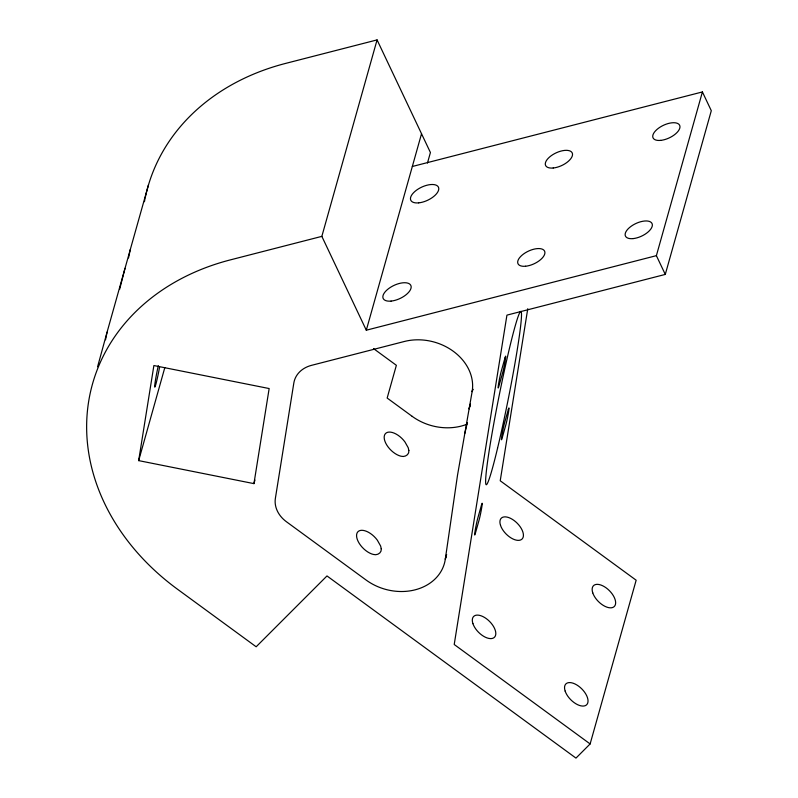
<?xml version="1.0" encoding="UTF-8"?>
<svg xmlns="http://www.w3.org/2000/svg" width="798" height="798" viewBox="0 0 798 798"><rect width="100%" height="100%" fill="white"/><g stroke="black" fill="none" stroke-linecap="round" stroke-linejoin="round"><path stroke-width="1.2" d="M138.662 460.616L153.884 365.544L269.155 388.546L253.944 483.628L138.662 460.616L164.827 367.569M527.767 308.716L500.226 480.775L636.156 580.216L590.131 743.936L575.976 758.1L326.981 575.937L256.158 646.779L177.555 589.273A235.44 192.158 15.7 0 1 88.638 401.574A235.44 192.158 15.7 0 1 230.273 259.909L321.843 236.368L377.075 39.9L285.494 63.441A235.44 192.158 15.7 0 0 145.116 198.273M105.516 339.818L107.072 332.158L130.204 249.894L128.518 257.954M119.64 289.305L125.017 268.347M464.815 433.424L467.349 422.661M97.585 366.781L107.072 332.158M470.321 404.117L469.094 408.945L470.461 404.257M446.551 554.61L445.294 559.258A50.035 40.828 15.7 0 1 415.389 589.762A50.035 40.828 15.7 0 1 366.132 580.056L286.492 521.792A29.426 24.02 15.7 0 1 275.38 498.331L293.824 383.05A29.426 24.02 15.7 0 1 311.529 365.344L404.317 341.494A50.035 40.838 15.7 0 1 453.533 351.449A50.035 40.838 15.7 0 1 472.127 391.638L457.513 475.209L445.294 559.258L446.581 554.54M130.074 250.303L148.508 184.817M253.944 483.628L254.941 480.047M412.327 166.493L702.41 91.94L656.385 255.659L366.302 330.212L421.534 133.745M427.459 163.041L430.421 152.518L377.075 39.9M590.131 743.936L454.212 644.495L506.93 315.13L665.283 274.422L711.297 110.703L702.41 91.94M472.805 389.294L472.127 391.638L472.945 389.284M373.514 348.586L396.367 365.304L387.16 398.052L412.157 416.337M656.385 255.659L665.283 274.422M321.843 236.368L366.302 330.212M159.58 367.12A15.302 0.838 -78.7 0 1 154.762 387.14A15.302 0.838 -78.7 0 1 158.303 365.654M466.96 424.237A50.035 40.828 15.7 0 1 412.157 416.337M144.448 201.685A235.44 192.158 15.7 0 1 144.887 199.41M381.245 548.695C381.883 553.044 377.115 555.647 373.334 554.44A15.302 8.04 45 0 1 358.172 541.493A15.302 8.04 45 0 1 361.314 530.311A15.302 8.04 45 0 1 377.344 540.186L380.606 545.982L381.245 548.695M408.855 450.461C409.494 454.81 404.736 457.414 400.945 456.207A15.302 8.04 45 0 1 385.783 443.259A15.302 8.04 45 0 1 388.925 432.087A15.302 8.04 45 0 1 404.955 441.952L408.227 447.758L408.855 450.461M505.024 357.803L501.254 371.23A9.396 0.509 -78.7 0 0 498.57 384.038A9.396 0.509 -78.7 0 0 498.82 386.402L502.6 372.975A9.396 0.509 -78.7 0 0 505.284 360.167A9.396 0.509 -78.7 0 0 505.024 357.803M481.533 504.835L477.763 518.261A9.396 0.509 -78.7 0 0 475.079 531.079A9.396 0.509 -78.7 0 0 475.329 533.433L479.099 520.007A9.396 0.509 -78.7 0 0 481.783 507.199A9.396 0.509 -78.7 0 0 481.533 504.835M508.326 409.524L504.545 422.95A9.396 0.509 -78.7 0 0 501.862 435.768A9.396 0.509 -78.7 0 0 502.122 438.122L505.892 424.696A9.396 0.509 -78.7 0 0 508.575 411.888A9.396 0.509 -78.7 0 0 508.326 409.524M497.573 448.157A88.289 4.798 -78.7 0 0 521.194 311.749A88.289 4.798 -78.7 0 0 491.957 433.942A88.289 4.798 -78.7 0 0 497.573 448.157M391.07 301.095A15.302 7.212 -25.3 0 0 411.11 286.273A15.302 7.212 -25.3 0 0 388.816 288.467A15.302 7.212 -25.3 0 0 391.07 301.095M418.681 202.862A15.302 7.212 -25.3 0 0 438.72 188.039A15.302 7.212 -25.3 0 0 416.426 190.233A15.302 7.212 -25.3 0 0 418.681 202.862M525.593 266.233A14.713 6.933 -25.3 0 0 544.864 251.978A14.713 6.933 -25.3 0 0 523.428 254.083A14.713 6.933 -25.3 0 0 525.593 266.233M553.204 167.999A14.713 6.933 -25.3 0 0 572.475 153.745A14.713 6.933 -25.3 0 0 551.039 155.849A14.713 6.933 -25.3 0 0 553.204 167.999M660.644 140.388A14.713 6.933 -25.3 0 0 679.916 126.134A14.713 6.933 -25.3 0 0 658.48 128.239A14.713 6.933 -25.3 0 0 660.644 140.388M633.033 238.612A14.713 6.933 -25.3 0 0 652.305 224.368A14.713 6.933 -25.3 0 0 630.869 226.472A14.713 6.933 -25.3 0 0 633.033 238.612M565.154 691.108A14.713 7.731 45 0 0 585.114 705.721A14.713 7.731 45 0 0 578.59 686.14A14.713 7.731 45 0 0 565.154 691.108M500.536 525.413A14.713 7.731 45 0 0 520.505 540.017A14.713 7.731 45 0 0 513.982 520.436A14.713 7.731 45 0 0 500.536 525.413M592.764 592.874A14.713 7.731 45 0 0 612.724 607.487A14.713 7.731 45 0 0 606.201 587.907A14.713 7.731 45 0 0 592.764 592.874M472.925 623.647A14.713 7.731 45 0 0 492.895 638.25A14.713 7.731 45 0 0 486.361 618.669A14.713 7.731 45 0 0 472.925 623.647"/></g></svg>
